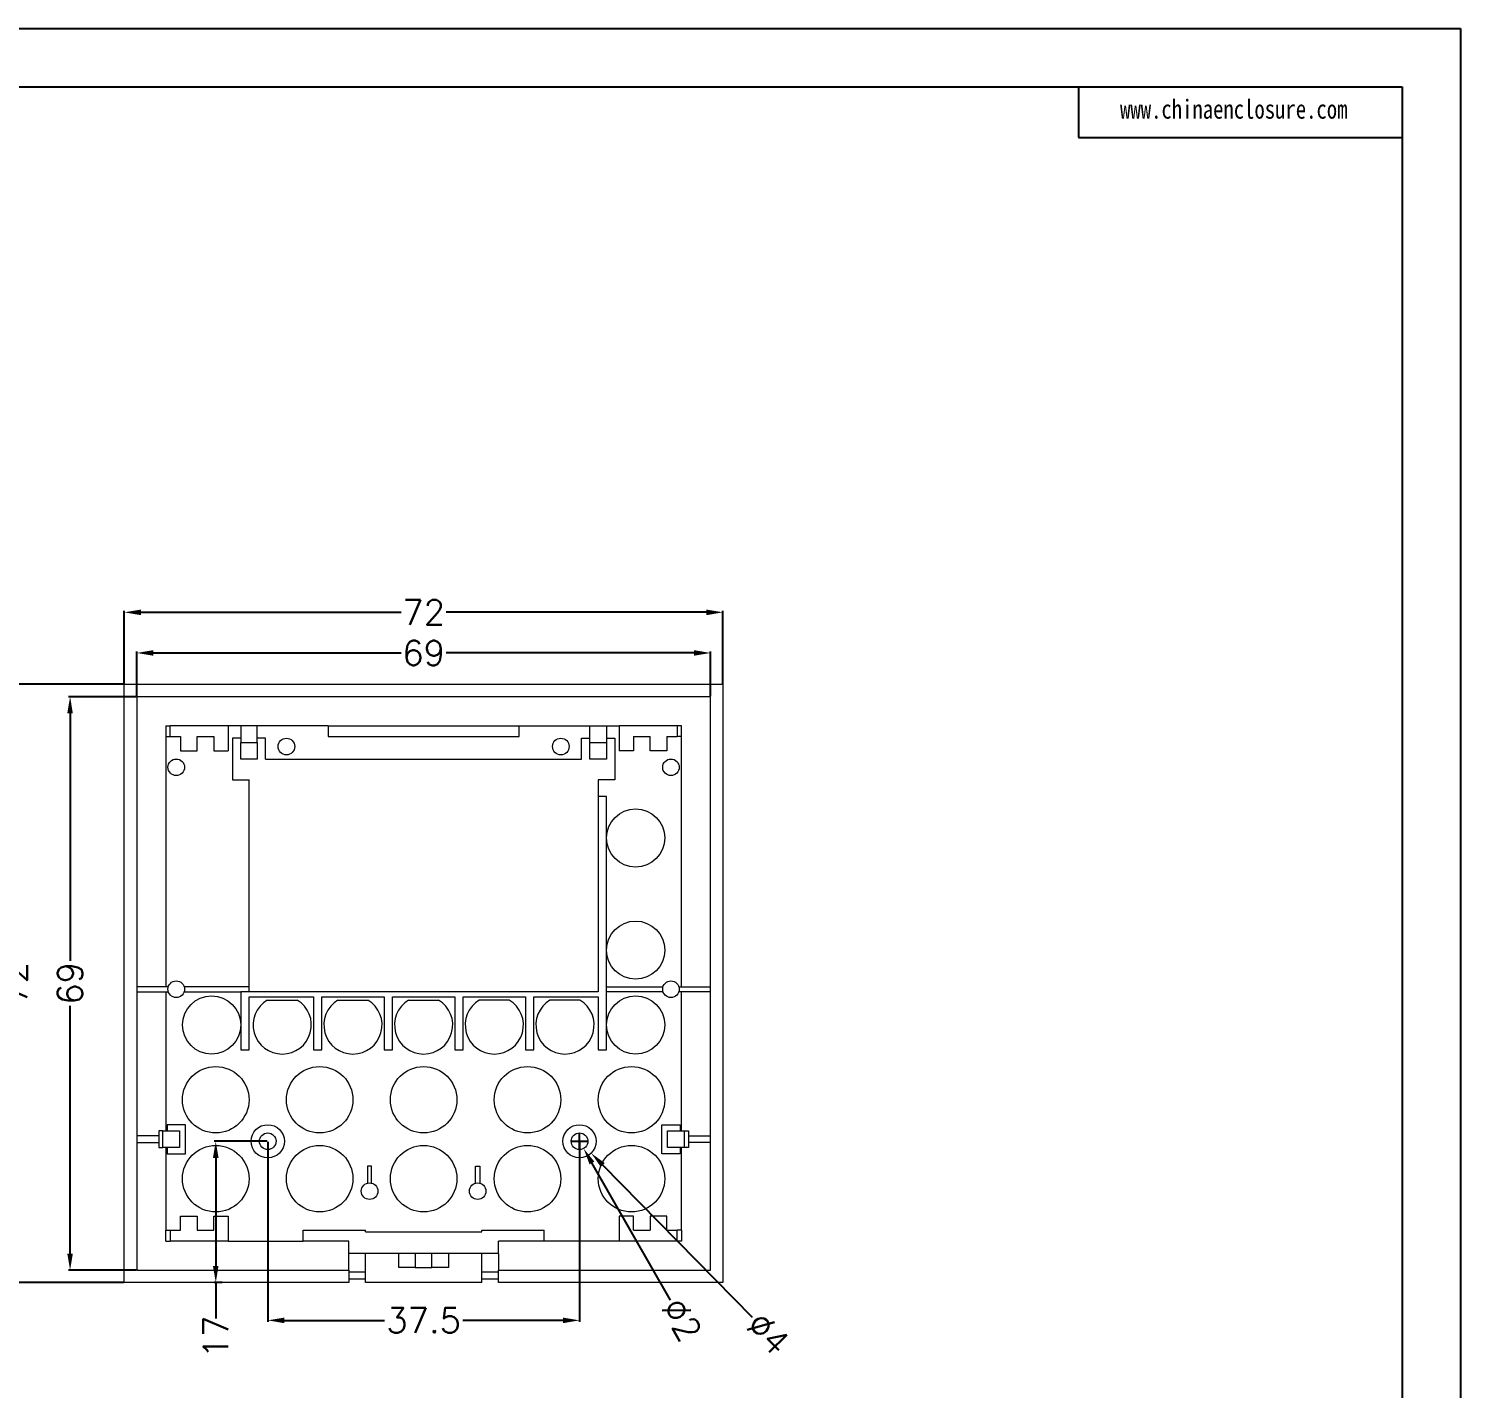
# Model space of a CAD drawing. Header units: inches. Extents: x 963 to 2094, y 1089 to 1501.
# Drawn here: x 1206.7 to 1378.9, y 1219.2 to 1382.9 of the extents above; entities that cross this region are included whole.
import ezdxf

# ---------------------------------------------------------------- set-up
doc = ezdxf.new("R2010")
doc.units = ezdxf.units.IN
doc.layers.add('文字', color=81, linetype='Continuous')
doc.styles.get("Standard").update_dxf_attribs({"font": 'txt', "bigfont": 'gbcbig.shx'})
doc.styles.add('宋体', font='', dxfattribs={"width": 0.8, "height": 3.5})
doc.styles.get('宋体').set_extended_font_data('SimSun')
doc.dimstyles.new('3', dxfattribs={"dimtxt": 3, "dimasz": 2, "dimexe": 0.18, "dimexo": 0.0625, "dimgap": 0.2, "dimtad": 0, "dimzin": 12, "dimdsep": 46, "dimtxsty": 'Standard', "dimcen": 1, "dimclrd": 3, "dimclre": 3, "dimadec": 0, "dimazin": 0, "dimtfac": 1, "dimtofl": 0, "dimtmove": 0, "dimatfit": 3, "dimfxl": 0, "dimtolj": 1, "dimtzin": 0, "dimarcsym": 0})

# ---------------------------------------------------------------- blocks, each defined once
blk = doc.blocks.new('*D212')
at = {"color": 3, "lineweight": -2, "transparency": 16777216}
for p, q in [((1218.22, 1304.03), (1218.22, 1312.8)), ((1220.22, 1312.62), (1251.52, 1312.62)), ((1288.22, 1312.62), (1256.92, 1312.62)), ((1290.22, 1304.03), (1290.22, 1312.8))]:
    blk.add_line(p, q, dxfattribs=at)
at = {"color": 3, "transparency": 16777216}
for points in [[(1220.22, 1312.95), (1220.22, 1312.28), (1218.22, 1312.62)], [(1288.22, 1312.95), (1288.22, 1312.28), (1290.22, 1312.62)]]:
    blk.add_solid(points, dxfattribs=at)
at = {"layer": 'Defpoints', "color": 0, "transparency": 16777216}
for p in [(1290.22, 1312.62), (1218.22, 1303.97), (1290.22, 1303.97)]:
    blk.add_point(p, dxfattribs=at)
at = {"color": 0, "transparency": 16777216, "insert": (1254.22, 1312.62), "char_height": 3, "attachment_point": 5}
blk.add_mtext('\\A1;72', dxfattribs=at)
blk = doc.blocks.new('*D213')
at = {"color": 3, "lineweight": -2, "transparency": 16777216}
for p, q in [((1219.72, 1302.53), (1219.72, 1307.91)), ((1221.72, 1307.73), (1251.52, 1307.73)), ((1286.72, 1307.73), (1256.92, 1307.73)), ((1288.72, 1302.53), (1288.72, 1307.91))]:
    blk.add_line(p, q, dxfattribs=at)
at = {"color": 3, "transparency": 16777216}
for points in [[(1221.72, 1308.07), (1221.72, 1307.4), (1219.72, 1307.73)], [(1286.72, 1308.07), (1286.72, 1307.4), (1288.72, 1307.73)]]:
    blk.add_solid(points, dxfattribs=at)
at = {"layer": 'Defpoints', "color": 0, "transparency": 16777216}
for p in [(1219.72, 1307.73), (1219.72, 1302.47), (1288.72, 1302.47)]:
    blk.add_point(p, dxfattribs=at)
at = {"color": 0, "transparency": 16777216, "insert": (1254.22, 1307.73), "char_height": 3, "attachment_point": 5}
blk.add_mtext('\\A1;69', dxfattribs=at)
blk = doc.blocks.new('*D214')
at = {"color": 3, "lineweight": -2, "transparency": 16777216}
for p, q in [((1218.15, 1303.97), (1204.85, 1303.97)), ((1205.03, 1301.97), (1205.03, 1270.67)), ((1205.03, 1233.97), (1205.03, 1265.27)), ((1218.15, 1231.97), (1204.85, 1231.97))]:
    blk.add_line(p, q, dxfattribs=at)
at = {"color": 3, "transparency": 16777216}
for points in [[(1204.69, 1301.97), (1205.36, 1301.97), (1205.03, 1303.97)], [(1204.69, 1233.97), (1205.36, 1233.97), (1205.03, 1231.97)]]:
    blk.add_solid(points, dxfattribs=at)
at = {"layer": 'Defpoints', "color": 0, "transparency": 16777216}
for p in [(1205.03, 1303.97), (1218.22, 1303.97), (1218.22, 1231.97)]:
    blk.add_point(p, dxfattribs=at)
at = {"color": 0, "transparency": 16777216, "insert": (1205.03, 1267.97), "char_height": 3, "attachment_point": 5, "rotation": 90}
blk.add_mtext('\\A1;72', dxfattribs=at)
blk = doc.blocks.new('*D215')
at = {"color": 3, "lineweight": -2, "transparency": 16777216}
for p, q in [((1219.65, 1302.47), (1211.52, 1302.47)), ((1211.7, 1300.47), (1211.7, 1270.67)), ((1211.7, 1235.47), (1211.7, 1265.27)), ((1219.65, 1233.47), (1211.52, 1233.47))]:
    blk.add_line(p, q, dxfattribs=at)
at = {"color": 3, "transparency": 16777216}
for points in [[(1211.36, 1300.47), (1212.03, 1300.47), (1211.7, 1302.47)], [(1211.36, 1235.47), (1212.03, 1235.47), (1211.7, 1233.47)]]:
    blk.add_solid(points, dxfattribs=at)
at = {"layer": 'Defpoints', "color": 0, "transparency": 16777216}
for p in [(1211.7, 1302.47), (1219.72, 1302.47), (1219.72, 1233.47)]:
    blk.add_point(p, dxfattribs=at)
at = {"color": 0, "transparency": 16777216, "insert": (1211.7, 1267.97), "char_height": 3, "attachment_point": 5, "rotation": 90}
blk.add_mtext('\\A1;69', dxfattribs=at)
blk = doc.blocks.new('*D216')
at = {"color": 3, "lineweight": -2, "transparency": 16777216}
for p, q in [((1235.47, 1248.91), (1235.47, 1227.25)), ((1272.97, 1248.91), (1272.97, 1227.25)), ((1237.47, 1227.43), (1249.52, 1227.43)), ((1270.97, 1227.43), (1258.92, 1227.43))]:
    blk.add_line(p, q, dxfattribs=at)
at = {"color": 3, "transparency": 16777216}
for points in [[(1237.47, 1227.76), (1237.47, 1227.09), (1235.47, 1227.43)], [(1270.97, 1227.76), (1270.97, 1227.09), (1272.97, 1227.43)]]:
    blk.add_solid(points, dxfattribs=at)
at = {"layer": 'Defpoints', "color": 0, "transparency": 16777216}
for p in [(1235.47, 1248.97), (1272.97, 1248.97), (1272.97, 1227.43)]:
    blk.add_point(p, dxfattribs=at)
at = {"color": 0, "transparency": 16777216, "insert": (1254.22, 1227.43), "char_height": 3, "attachment_point": 5}
blk.add_mtext('\\A1;37.5', dxfattribs=at)
blk = doc.blocks.new('*D217')
at = {"color": 3, "lineweight": -2, "transparency": 16777216}
for p, q in [((1235.4, 1248.97), (1229.04, 1248.97)), ((1229.22, 1246.97), (1229.22, 1233.97)), ((1230, 1231.97), (1229.04, 1231.97)), ((1229.22, 1231.97), (1229.22, 1227.64))]:
    blk.add_line(p, q, dxfattribs=at)
at = {"color": 3, "transparency": 16777216}
for points in [[(1228.88, 1246.97), (1229.55, 1246.97), (1229.22, 1248.97)], [(1228.88, 1233.97), (1229.55, 1233.97), (1229.22, 1231.97)]]:
    blk.add_solid(points, dxfattribs=at)
at = {"layer": 'Defpoints', "color": 0, "transparency": 16777216}
for p in [(1229.22, 1248.97), (1235.47, 1248.97), (1230.06, 1231.97)]:
    blk.add_point(p, dxfattribs=at)
at = {"color": 0, "transparency": 16777216, "insert": (1229.22, 1225.44), "char_height": 3, "attachment_point": 5, "rotation": 90}
blk.add_mtext('\\A1;17', dxfattribs=at)
blk = doc.blocks.new('*D218')
at = {"color": 3, "lineweight": -2, "transparency": 16777216}
for p, q in [((1271.97, 1248.97), (1273.97, 1248.97)), ((1272.97, 1247.97), (1272.97, 1249.97)), ((1283.91, 1229.86), (1274.46, 1246.37))]:
    blk.add_line(p, q, dxfattribs=at)
at = {"color": 3, "transparency": 16777216}
blk.add_solid([(1274.75, 1246.53), (1274.17, 1246.2), (1273.46, 1248.1)], dxfattribs=at)
at = {"layer": 'Defpoints', "color": 0, "transparency": 16777216}
for p in [(1272.47, 1249.84), (1273.46, 1248.1)]:
    blk.add_point(p, dxfattribs=at)
at = {"color": 0, "transparency": 16777216, "insert": (1285.26, 1227.51), "char_height": 3, "attachment_point": 5, "rotation": 299.7982}
blk.add_mtext('\\A1;∅2', dxfattribs=at)
blk = doc.blocks.new('*D219')
at = {"color": 3, "lineweight": -2, "transparency": 16777216}
for p, q in [((1271.97, 1248.97), (1273.97, 1248.97)), ((1272.97, 1247.97), (1272.97, 1249.97)), ((1293.78, 1227.76), (1275.77, 1246.12))]:
    blk.add_line(p, q, dxfattribs=at)
at = {"color": 3, "transparency": 16777216}
blk.add_solid([(1276.01, 1246.35), (1275.53, 1245.88), (1274.37, 1247.54)], dxfattribs=at)
at = {"layer": 'Defpoints', "color": 0, "transparency": 16777216}
for p in [(1271.57, 1250.4), (1274.37, 1247.54)]:
    blk.add_point(p, dxfattribs=at)
at = {"color": 0, "transparency": 16777216, "insert": (1295.67, 1225.84), "char_height": 3, "attachment_point": 5, "rotation": 314.4617}
blk.add_mtext('\\A1;∅4', dxfattribs=at)

msp = doc.modelspace()

# ---------------------------------------------------------------- linework, layer by layer
for p, q in [((962.619, 1382.853), (1378.903, 1382.853)), ((1378.903, 1382.853), (1378.903, 1088.511)), ((973.391, 1375.845), (1371.894, 1375.845)), ((1332.96, 1375.845), (1332.96, 1369.762)), ((1371.894, 1375.845), (1371.894, 1095.519)), ((1332.96, 1369.762), (1371.894, 1369.762))]:
    msp.add_line(p, q)
at = {"color": 7, "linetype": 'Continuous', "lineweight": 15}
for p, q in [((1218.217, 1231.972), (1218.217, 1303.972)), ((1218.217, 1303.972), (1290.217, 1303.972)), ((1290.217, 1303.972), (1290.217, 1231.972)), ((1288.717, 1302.472), (1219.717, 1302.472)), ((1219.717, 1302.472), (1219.717, 1233.472)), ((1288.717, 1233.472), (1288.717, 1302.472)), ((1223.217, 1298.972), (1223.717, 1298.972)), ((1223.217, 1298.972), (1223.217, 1297.672)), ((1223.717, 1297.672), (1223.717, 1298.972)), ((1230.717, 1298.972), (1223.717, 1298.972)), ((1230.717, 1298.972), (1230.717, 1295.972)), ((1232.217, 1298.972), (1230.717, 1298.972)), ((1232.217, 1298.972), (1232.217, 1296.972)), ((1234.217, 1298.972), (1232.217, 1298.972)), ((1234.217, 1296.972), (1234.217, 1298.972)), ((1242.717, 1298.972), (1234.217, 1298.972)), ((1242.717, 1298.972), (1242.717, 1297.672)), ((1242.717, 1298.972), (1265.717, 1298.972)), ((1265.717, 1297.672), (1265.717, 1298.972)), ((1265.717, 1298.972), (1274.217, 1298.972)), ((1274.217, 1296.972), (1274.217, 1298.972)), ((1274.217, 1298.972), (1276.217, 1298.972)), ((1276.217, 1298.972), (1276.217, 1296.972)), ((1276.217, 1298.972), (1277.717, 1298.972)), ((1277.717, 1298.972), (1277.717, 1295.972)), ((1284.717, 1298.972), (1277.717, 1298.972)), ((1284.717, 1298.972), (1284.717, 1297.672)), ((1285.217, 1298.972), (1284.717, 1298.972)), ((1285.217, 1297.672), (1285.217, 1298.972)), ((1223.217, 1297.672), (1223.717, 1297.672)), ((1223.217, 1297.672), (1223.217, 1267.572)), ((1223.717, 1297.672), (1224.967, 1297.672)), ((1224.967, 1297.672), (1224.967, 1295.972)), ((1226.967, 1297.672), (1228.967, 1297.672)), ((1226.967, 1295.972), (1226.967, 1297.672)), ((1228.967, 1297.672), (1228.967, 1295.972)), ((1231.217, 1297.472), (1231.217, 1292.472)), ((1232.217, 1297.472), (1231.217, 1297.472)), ((1232.217, 1296.972), (1234.217, 1296.972)), ((1232.217, 1294.972), (1232.217, 1296.972)), ((1235.217, 1297.472), (1234.217, 1297.472)), ((1234.217, 1296.972), (1234.217, 1294.972)), ((1235.217, 1294.972), (1235.217, 1297.472)), ((1242.717, 1297.672), (1265.717, 1297.672)), ((1273.217, 1294.972), (1273.217, 1297.472)), ((1273.217, 1297.472), (1274.217, 1297.472)), ((1274.217, 1296.972), (1276.217, 1296.972)), ((1274.217, 1294.972), (1274.217, 1296.972)), ((1276.217, 1297.472), (1277.217, 1297.472)), ((1276.217, 1296.972), (1276.217, 1294.972)), ((1277.217, 1297.472), (1277.217, 1292.472)), ((1279.467, 1297.672), (1281.467, 1297.672)), ((1279.467, 1297.672), (1279.467, 1295.972)), ((1281.467, 1295.972), (1281.467, 1297.672)), ((1283.467, 1297.672), (1283.467, 1295.972)), ((1283.467, 1297.672), (1284.717, 1297.672)), ((1285.217, 1297.672), (1284.717, 1297.672)), ((1285.217, 1267.572), (1285.217, 1297.672)), ((1224.967, 1295.972), (1226.967, 1295.972)), ((1228.967, 1295.972), (1230.717, 1295.972)), ((1234.217, 1294.972), (1232.217, 1294.972)), ((1235.217, 1294.972), (1273.217, 1294.972)), ((1276.217, 1294.972), (1274.217, 1294.972)), ((1279.467, 1295.972), (1277.717, 1295.972)), ((1283.467, 1295.972), (1281.467, 1295.972)), ((1231.217, 1292.472), (1233.217, 1292.472)), ((1233.217, 1267.572), (1233.217, 1292.472)), ((1277.217, 1292.472), (1275.217, 1292.472)), ((1275.217, 1292.472), (1275.217, 1290.472)), ((1276.217, 1290.472), (1275.217, 1290.472)), ((1275.217, 1290.472), (1275.217, 1266.972)), ((1276.217, 1259.972), (1276.217, 1290.472)), ((1223.513, 1267.572), (1219.717, 1267.572)), ((1233.217, 1267.572), (1225.42, 1267.572)), ((1233.217, 1266.972), (1233.217, 1267.572)), ((1276.217, 1267.572), (1283.013, 1267.572)), ((1284.92, 1267.572), (1288.717, 1267.572)), ((1219.717, 1266.972), (1223.513, 1266.972)), ((1223.217, 1266.972), (1223.217, 1250.222)), ((1225.42, 1266.972), (1232.217, 1266.972)), ((1232.217, 1266.972), (1232.217, 1259.972)), ((1275.217, 1266.972), (1232.217, 1266.972)), ((1233.217, 1266.372), (1240.967, 1266.372)), ((1233.217, 1259.972), (1233.217, 1266.372)), ((1235.414, 1265.972), (1239.019, 1265.972)), ((1240.967, 1266.372), (1240.967, 1259.972)), ((1241.967, 1266.372), (1249.467, 1266.372)), ((1241.967, 1259.972), (1241.967, 1266.372)), ((1243.914, 1265.972), (1247.519, 1265.972)), ((1249.467, 1266.372), (1249.467, 1259.972)), ((1250.467, 1266.372), (1257.967, 1266.372)), ((1250.467, 1259.972), (1250.467, 1266.372)), ((1252.414, 1265.972), (1256.019, 1265.972)), ((1257.967, 1266.372), (1257.967, 1259.972)), ((1258.967, 1266.372), (1266.467, 1266.372)), ((1258.967, 1259.972), (1258.967, 1266.372)), ((1264.519, 1265.972), (1260.914, 1265.972)), ((1266.467, 1266.372), (1266.467, 1259.972)), ((1267.467, 1266.372), (1275.217, 1266.372)), ((1267.467, 1259.972), (1267.467, 1266.372)), ((1273.019, 1265.972), (1269.414, 1265.972)), ((1275.217, 1266.372), (1275.217, 1259.972)), ((1283.013, 1266.972), (1276.217, 1266.972)), ((1288.717, 1266.972), (1284.92, 1266.972)), ((1285.217, 1250.222), (1285.217, 1266.972)), ((1232.217, 1259.972), (1233.217, 1259.972)), ((1240.967, 1259.972), (1241.967, 1259.972)), ((1249.467, 1259.972), (1250.467, 1259.972)), ((1257.967, 1259.972), (1258.967, 1259.972)), ((1266.467, 1259.972), (1267.467, 1259.972)), ((1275.217, 1259.972), (1276.217, 1259.972)), ((1222.367, 1250.222), (1222.367, 1248.222)), ((1222.867, 1250.222), (1222.367, 1250.222)), ((1222.867, 1248.222), (1222.867, 1250.222)), ((1222.867, 1250.222), (1224.867, 1250.222)), ((1225.567, 1250.972), (1223.367, 1250.972)), ((1223.367, 1250.972), (1223.367, 1250.222)), ((1224.867, 1250.222), (1224.867, 1248.222)), ((1225.567, 1247.472), (1225.567, 1250.972)), ((1282.867, 1250.972), (1285.067, 1250.972)), ((1282.867, 1247.472), (1282.867, 1250.972)), ((1283.567, 1248.222), (1283.567, 1250.222)), ((1283.567, 1250.222), (1285.567, 1250.222)), ((1285.067, 1250.972), (1285.067, 1250.222)), ((1285.567, 1250.222), (1285.567, 1248.222)), ((1285.567, 1250.222), (1286.067, 1250.222)), ((1286.067, 1250.222), (1286.067, 1248.222)), ((1222.367, 1249.622), (1219.717, 1249.622)), ((1219.717, 1248.822), (1222.367, 1248.822)), ((1286.067, 1249.622), (1288.717, 1249.622)), ((1288.717, 1248.822), (1286.067, 1248.822)), ((1222.367, 1248.222), (1222.867, 1248.222)), ((1224.867, 1248.222), (1222.867, 1248.222)), ((1223.217, 1248.222), (1223.217, 1238.272)), ((1223.367, 1248.222), (1223.367, 1247.472)), ((1223.367, 1247.472), (1225.567, 1247.472)), ((1285.067, 1247.472), (1282.867, 1247.472)), ((1285.567, 1248.222), (1283.567, 1248.222)), ((1285.067, 1248.222), (1285.067, 1247.472)), ((1285.217, 1238.272), (1285.217, 1248.222)), ((1286.067, 1248.222), (1285.567, 1248.222)), ((1247.467, 1245.972), (1247.467, 1243.94)), ((1247.967, 1245.972), (1247.467, 1245.972)), ((1247.967, 1243.94), (1247.967, 1245.972)), ((1260.467, 1243.94), (1260.467, 1245.972)), ((1260.467, 1245.972), (1260.967, 1245.972)), ((1260.967, 1245.972), (1260.967, 1243.94)), ((1224.967, 1238.272), (1224.967, 1239.972)), ((1224.967, 1239.972), (1226.967, 1239.972)), ((1226.967, 1239.972), (1226.967, 1238.272)), ((1228.967, 1238.272), (1228.967, 1239.972)), ((1228.967, 1239.972), (1230.717, 1239.972)), ((1230.717, 1239.972), (1230.717, 1236.972)), ((1279.467, 1239.972), (1277.717, 1239.972)), ((1277.717, 1239.972), (1277.717, 1236.972)), ((1279.467, 1238.272), (1279.467, 1239.972)), ((1281.467, 1239.972), (1281.467, 1238.272)), ((1283.467, 1239.972), (1281.467, 1239.972)), ((1283.467, 1238.272), (1283.467, 1239.972)), ((1223.217, 1236.972), (1223.217, 1238.272)), ((1223.217, 1238.272), (1223.717, 1238.272)), ((1223.717, 1238.272), (1223.717, 1236.972)), ((1223.717, 1238.272), (1224.967, 1238.272)), ((1226.967, 1238.272), (1228.967, 1238.272)), ((1239.717, 1236.972), (1239.717, 1238.272)), ((1239.717, 1238.272), (1247.217, 1238.272)), ((1247.217, 1238.072), (1247.217, 1238.272)), ((1247.217, 1238.072), (1261.217, 1238.072)), ((1261.217, 1238.072), (1261.217, 1238.272)), ((1261.217, 1238.272), (1268.717, 1238.272)), ((1268.717, 1236.972), (1268.717, 1238.272)), ((1279.467, 1238.272), (1281.467, 1238.272)), ((1283.467, 1238.272), (1284.717, 1238.272)), ((1284.717, 1236.972), (1284.717, 1238.272)), ((1285.217, 1238.272), (1284.717, 1238.272)), ((1285.217, 1238.272), (1285.217, 1236.972)), ((1223.217, 1236.972), (1223.717, 1236.972)), ((1230.717, 1236.972), (1223.717, 1236.972)), ((1230.717, 1236.972), (1239.717, 1236.972)), ((1245.217, 1236.972), (1239.717, 1236.972)), ((1245.217, 1235.472), (1245.217, 1236.972)), ((1268.717, 1236.972), (1263.217, 1236.972)), ((1263.217, 1235.472), (1263.217, 1236.972)), ((1277.717, 1236.972), (1268.717, 1236.972)), ((1284.717, 1236.972), (1277.717, 1236.972)), ((1285.217, 1236.972), (1284.717, 1236.972)), ((1263.217, 1235.472), (1245.217, 1235.472)), ((1245.217, 1233.472), (1245.217, 1235.472)), ((1247.217, 1231.972), (1247.217, 1235.472)), ((1251.217, 1233.772), (1251.217, 1235.472)), ((1253.217, 1235.472), (1253.217, 1233.772)), ((1255.217, 1233.772), (1255.217, 1235.472)), ((1257.217, 1235.472), (1257.217, 1233.772)), ((1261.217, 1231.972), (1261.217, 1235.472)), ((1263.217, 1235.472), (1263.217, 1233.472)), ((1219.717, 1233.472), (1245.217, 1233.472)), ((1245.217, 1233.472), (1245.217, 1231.972)), ((1245.217, 1233.282), (1247.217, 1233.282)), ((1253.217, 1233.772), (1251.217, 1233.772)), ((1253.217, 1233.772), (1255.217, 1233.772)), ((1257.217, 1233.772), (1255.217, 1233.772)), ((1261.217, 1233.282), (1263.217, 1233.282)), ((1263.217, 1233.472), (1288.717, 1233.472)), ((1263.217, 1231.972), (1263.217, 1233.472)), ((1245.217, 1231.972), (1218.217, 1231.972)), ((1247.217, 1232.389), (1245.217, 1232.389)), ((1261.217, 1231.972), (1247.217, 1231.972)), ((1263.217, 1232.389), (1261.217, 1232.389)), ((1290.217, 1231.972), (1263.217, 1231.972))]:
    msp.add_line(p, q, dxfattribs=at)
for centre, radius in [((1237.717, 1296.472), 1), ((1270.717, 1296.472), 1), ((1224.467, 1293.972), 1), ((1283.967, 1293.972), 1), ((1279.717, 1285.472), 3.5), ((1279.717, 1271.972), 3.5), ((1224.467, 1267.272), 1), ((1283.967, 1267.272), 1), ((1228.717, 1262.972), 3.5), ((1279.717, 1262.972), 3.5), ((1229.217, 1253.972), 4), ((1241.717, 1253.972), 4), ((1254.217, 1253.972), 4), ((1266.717, 1253.972), 4), ((1279.217, 1253.972), 4), ((1235.467, 1248.972), 2), ((1272.967, 1248.972), 2), ((1229.217, 1244.472), 4), ((1235.467, 1248.972), 1), ((1241.717, 1244.472), 4), ((1254.217, 1244.472), 4), ((1266.717, 1244.472), 4), ((1272.967, 1248.972), 1), ((1279.217, 1244.472), 4), ((1247.717, 1242.972), 1), ((1260.717, 1242.972), 1)]:
    msp.add_circle(centre, radius, dxfattribs=at)
for centre in [(1237.217, 1262.972), (1245.717, 1262.972), (1254.217, 1262.972), (1262.717, 1262.972), (1271.217, 1262.972)]:
    msp.add_arc(centre, 3.5, 121.00272, 58.99728, dxfattribs=at)

# ---------------------------------------------------------------- texts
at = {"layer": '文字', "color": 0, "insert": (1337.976, 1374.304), "char_height": 2.28414, "width": 40.13006, "attachment_point": 1, "style": '宋体'}
msp.add_mtext('www.chinaenclosure.com', dxfattribs=at)

# ---------------------------------------------------------------- dimensions: what is measured, and where the dimension line sits
for base, p1, p2, picture, middle in [((1290.217, 1312.618), (1218.217, 1303.972), (1290.217, 1303.972), '*D212', (1254.217, 1312.618)), ((1219.717, 1307.735), (1288.717, 1302.472), (1219.717, 1302.472), '*D213', (1254.217, 1307.735)), ((1272.967, 1227.425), (1235.467, 1248.972), (1272.967, 1248.972), '*D216', (1254.217, 1227.425))]:
    dim = msp.add_linear_dim(base=base, p1=p1, p2=p2, dimstyle='3')
    dim.commit()
    dim.dimension.update_dxf_attribs({"geometry": picture, "text_midpoint": middle})
for base, p1, p2, picture, middle in [((1205.027, 1303.972), (1218.217, 1231.972), (1218.217, 1303.972), '*D214', (1205.027, 1267.972)), ((1211.696, 1302.472), (1219.717, 1233.472), (1219.717, 1302.472), '*D215', (1211.696, 1267.972))]:
    dim = msp.add_linear_dim(base=base, p1=p1, p2=p2, angle=90, dimstyle='3')
    dim.commit()
    dim.dimension.update_dxf_attribs({"geometry": picture, "text_midpoint": middle})
for p1, p2, picture, middle in [((1271.566, 1250.4), (1274.367, 1247.545), '*D219', (1295.671, 1225.837)), ((1272.47, 1249.84), (1273.463, 1248.104), '*D218', (1285.255, 1227.513))]:
    dim = msp.add_diameter_dim_2p(p1=p1, p2=p2, dimstyle='3')
    dim.commit()
    dim.dimension.update_dxf_attribs({"geometry": picture, "text_midpoint": middle, "dimtype": 163})
dim = msp.add_linear_dim(base=(1229.217, 1248.972), p1=(1230.065, 1231.972), p2=(1235.467, 1248.972), angle=90, dimstyle='3')
dim.commit()
dim.dimension.update_dxf_attribs({"geometry": '*D217', "text_midpoint": (1229.217, 1225.44), "dimtype": 160})

doc.saveas('drawing.dxf')
